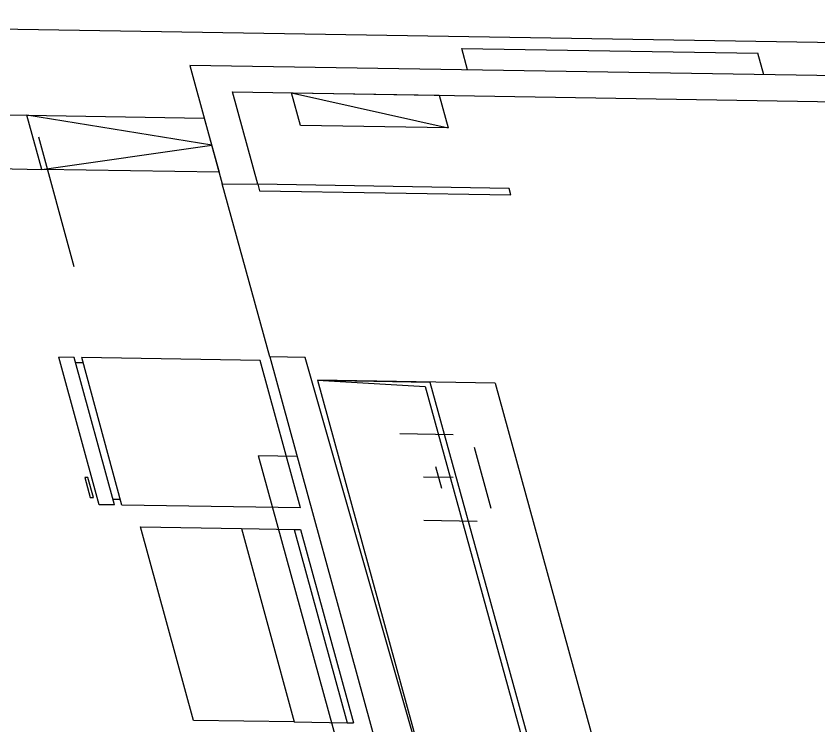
# Model space of a CAD drawing. Extents: x -68 to 264, y 51 to 115.
# Drawn here: x 218.551 to 221.667, y 74.805 to 77.561 of the extents above; entities that cross this region are included whole.
import ezdxf

# ---------------------------------------------------------------- set-up
doc = ezdxf.new("R2010")
doc.units = 0
doc.linetypes.add('DASHDOT', pattern=[25.4, 12.7, -6.35, 0, -6.35])
doc.linetypes.add('HIDDEN', pattern=[9.525, 6.35, -3.175])
doc.layers.get('0').update_dxf_attribs({"linetype": 'CONTINUOUS'})

msp = doc.modelspace()

# ---------------------------------------------------------------- linework, layer by layer
for p, q in [((215.414, 77.5614), (222.4939, 77.4469)), ((220.3032, 77.3521), (220.2801, 77.4359)), ((220.2801, 77.4359), (221.429, 77.4173)), ((221.4523, 77.3335), (221.429, 77.4173)), ((222.5304, 77.316), (219.2252, 77.3695)), ((219.2252, 77.3695), (219.3511, 76.9105)), ((219.4888, 76.9082), (219.3905, 77.2666)), ((219.3905, 77.2666), (222.4208, 77.2176)), ((219.6544, 77.1371), (219.6199, 77.2629)), ((219.6199, 77.2629), (220.1933, 77.2536)), ((219.6199, 77.2629), (220.228, 77.1278)), ((220.1933, 77.2536), (220.228, 77.1278)), ((217.0068, 77.2017), (218.5931, 77.176)), ((218.6504, 76.9662), (218.5931, 77.176)), ((218.5931, 77.176), (219.2813, 77.1649)), ((219.2813, 77.1649), (219.3389, 76.955)), ((220.228, 77.1278), (219.6544, 77.1371)), ((217.1857, 76.9899), (218.6504, 76.9662)), ((219.3389, 76.955), (218.6504, 76.9662)), ((219.5354, 76.2381), (219.3511, 76.9105)), ((219.3511, 76.9105), (219.4888, 76.9082)), ((220.4642, 76.8925), (219.4888, 76.9082)), ((219.4888, 76.9082), (219.4957, 76.8831)), ((219.4957, 76.8831), (220.4711, 76.8673)), ((220.4711, 76.8673), (220.4642, 76.8925)), ((218.8729, 75.6643), (218.7166, 76.2368)), ((218.7758, 76.2358), (218.7166, 76.2368)), ((218.9322, 75.6633), (218.7758, 76.2358)), ((218.9618, 75.6629), (218.8054, 76.2354)), ((219.4977, 76.2241), (218.8054, 76.2354)), ((219.6546, 75.6516), (219.4977, 76.2241)), ((219.6732, 76.2359), (219.5354, 76.2381)), ((219.5354, 76.2381), (220.6392, 72.2121)), ((220.262, 74.1734), (219.6732, 76.2359)), ((218.8109, 76.215), (218.7814, 76.2154)), ((220.4097, 76.1359), (219.7205, 76.1471)), ((220.4097, 76.1359), (220.9531, 74.1622)), ((220.0402, 75.9408), (220.2471, 75.9374)), ((220.3948, 75.6499), (220.3299, 75.8858)), ((220.1784, 75.8128), (220.2015, 75.7286)), ((218.8298, 75.7699), (218.8172, 75.7701)), ((218.8172, 75.7701), (218.8384, 75.6926)), ((218.851, 75.6924), (218.8298, 75.7699)), ((220.2474, 75.7697), (220.1325, 75.7716)), ((218.8384, 75.6926), (218.851, 75.6924)), ((218.9322, 75.6633), (218.8729, 75.6643)), ((218.9558, 75.6846), (218.9262, 75.685)), ((219.6546, 75.6516), (218.9618, 75.6629)), ((220.1328, 75.6038), (220.3397, 75.6005)), ((219.2393, 74.8269), (219.0342, 75.5778)), ((219.0342, 75.5778), (219.4251, 75.5714)), ((219.4251, 75.5714), (219.6306, 74.8206)), ((219.4251, 75.5714), (219.6306, 75.5681)), ((219.6306, 75.5681), (219.8363, 74.8172)), ((219.6306, 75.5681), (219.655, 75.5677)), ((219.655, 75.5677), (219.8608, 74.8168)), ((219.6306, 74.8206), (219.2393, 74.8269)), ((219.6306, 74.8206), (219.8363, 74.8172)), ((219.8363, 74.8172), (219.8608, 74.8168))]:
    msp.add_line(p, q)
at = {"linetype": 'DASHDOT'}
for p, q in [((219.3101, 77.06), (218.5931, 77.176)), ((218.7767, 76.5878), (218.639, 77.0917)), ((218.6504, 76.9662), (219.3101, 77.06))]:
    msp.add_line(p, q, dxfattribs=at)
at = {"linetype": 'HIDDEN'}
for p, q in [((219.7205, 76.1471), (220.262, 74.1734)), ((219.7205, 76.1471), (220.1387, 76.1235)), ((219.7205, 76.1471), (220.157, 76.14)), ((220.1387, 76.1235), (220.672, 74.1836)), ((220.157, 76.14), (220.6997, 74.1663)), ((219.6414, 75.8515), (219.492, 75.854)), ((220.4541, 72.3421), (219.492, 75.854))]:
    msp.add_line(p, q, dxfattribs=at)

doc.saveas('drawing.dxf')
